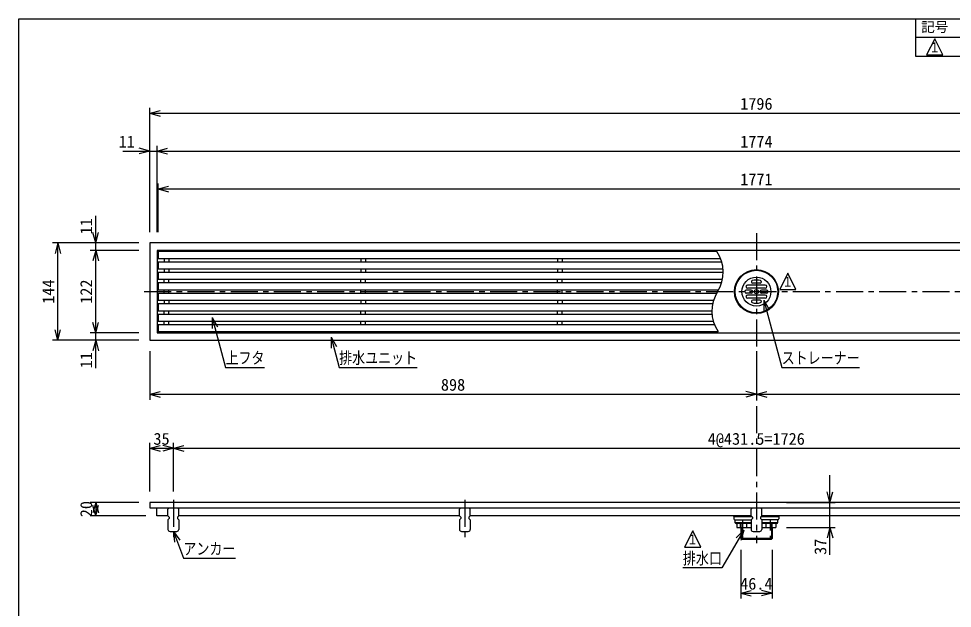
# Model space of a CAD drawing. Units: millimetres, scale not verified. Extents: x -1092 to 1092, y -744 to 696.
# Drawn here: x -1092 to 290, y -177 to 696 of the extents above; entities that cross this region are included whole.
import ezdxf
from ezdxf.enums import TextEntityAlignment as Align

# ---------------------------------------------------------------- set-up
doc = ezdxf.new("R2010")
doc.units = ezdxf.units.MM
doc.header["$LTSCALE"] = 8
doc.linetypes.add('CHAIN1', pattern=[8, 5, -1, 1, -1])
doc.linetypes.add('DASHED2', pattern=[3, 2, -1])
for name, color, linetype in [('0-0_計極細', 2, 'Continuous'), ('0-1_計細線', 3, 'Continuous'), ('0-5_寸法線', 7, 'Continuous'), ('0-7_枠細線', 5, 'Continuous'), ('0-8_枠中線', 5, 'Continuous')]:
    doc.layers.add(name, color=color, linetype=linetype)
doc.styles.add('ＭＳ ゴシック', font='')
doc.styles.get('ＭＳ ゴシック').set_extended_font_data('MS Gothic')

msp = doc.modelspace()

# ---------------------------------------------------------------- linework, layer by layer
at = {"layer": '0-0_計極細', "linetype": 'CHAIN1'}
for p, q in [((0, 378.462), (0, -80.721)), ((-906.171, 291.92), (906.857, 291.92)), ((-863, -16.439), (-863, -71.709)), ((-431.5, -16.439), (-431.5, -71.709))]:
    msp.add_line(p, q, dxfattribs=at)
at = {"layer": '0-0_計極細'}
for p, q in [((-876.45, 341.17), (-876.45, 335.67)), ((-869.55, 341.17), (-869.55, 335.67)), ((-585.45, 341.17), (-585.45, 335.67)), ((-578.55, 341.17), (-578.55, 335.67)), ((-294.45, 341.17), (-294.45, 335.67)), ((-287.55, 341.17), (-287.55, 335.67)), ((-876.45, 325.67), (-876.45, 320.17)), ((-869.55, 325.67), (-869.55, 320.17)), ((-585.45, 325.67), (-585.45, 320.17)), ((-578.55, 325.67), (-578.55, 320.17)), ((-294.45, 325.67), (-294.45, 320.17)), ((-287.55, 325.67), (-287.55, 320.17)), ((-876.45, 304.67), (-876.45, 310.17)), ((-869.55, 304.67), (-869.55, 310.17)), ((-585.45, 304.67), (-585.45, 310.17)), ((-578.55, 304.67), (-578.55, 310.17)), ((-294.45, 304.67), (-294.45, 310.17)), ((-287.55, 304.67), (-287.55, 310.17)), ((-876.45, 289.17), (-876.45, 294.67)), ((-869.55, 289.17), (-869.55, 294.67)), ((-585.45, 289.17), (-585.45, 294.67)), ((-578.55, 289.17), (-578.55, 294.67)), ((-294.45, 289.17), (-294.45, 294.67)), ((-287.55, 289.17), (-287.55, 294.67)), ((-876.45, 279.17), (-876.45, 273.67)), ((-869.55, 279.17), (-869.55, 273.67)), ((-585.45, 279.17), (-585.45, 273.67)), ((-578.55, 279.17), (-578.55, 273.67)), ((-294.45, 279.17), (-294.45, 273.67)), ((-287.55, 279.17), (-287.55, 273.67)), ((-876.45, 258.17), (-876.45, 263.67)), ((-869.55, 258.17), (-869.55, 263.67)), ((-585.45, 258.17), (-585.45, 263.67)), ((-578.55, 258.17), (-578.55, 263.67)), ((-294.45, 258.17), (-294.45, 263.67)), ((-287.55, 258.17), (-287.55, 263.67)), ((-876.45, 242.67), (-876.45, 248.17)), ((-869.55, 242.67), (-869.55, 248.17)), ((-585.45, 242.67), (-585.45, 248.17)), ((-578.55, 242.67), (-578.55, 248.17)), ((-294.45, 242.67), (-294.45, 248.17)), ((-287.55, 242.67), (-287.55, 248.17)), ((-33.2, -40.88), (-7.2, -40.88)), ((7.2, -40.88), (33.2, -40.88)), ((-23.5, -57.28), (-23.5, -49.78)), ((-23.5, -49.78), (-22.5, -50.78)), ((-22.5, -56.28), (-22.5, -50.78)), ((23.5, -49.78), (22.5, -50.78)), ((22.5, -56.28), (22.5, -50.78)), ((23.5, -57.28), (23.5, -49.78)), ((-23.5, -57.28), (-22.5, -56.28)), ((-22.2, -57.28), (-22.2, -74.58)), ((22.2, -57.28), (22.2, -74.58)), ((23.5, -57.28), (22.5, -56.28)), ((23.2, -73.58), (-23.2, -73.58))]:
    msp.add_line(p, q, dxfattribs=at)
at = {"layer": '0-0_計極細', "linetype": 'DASHED2'}
for p, q in [((-20.5, -45.78), (-20.5, -74.58)), ((20.5, -45.78), (20.5, -74.58))]:
    msp.add_line(p, q, dxfattribs=at)
at = {"layer": '0-0_計極細'}
for centre, start, end in [((-103.451, 320.92), 327.72738, 33.84606), ((-11.607, 262.92), 147.72738, 213.84606)]:
    msp.add_arc(centre, 54.312, start, end, dxfattribs=at)
at = {"layer": '0-1_計細線'}
for p, q in [((-885.5, 351.17), (-885.5, 341.17)), ((-58.343, 351.17), (-885.5, 351.17)), ((-885.5, 341.17), (-53.055, 341.17)), ((-885.5, 335.67), (-885.5, 325.67)), ((-51.18, 335.67), (-885.5, 335.67)), ((-885.5, 325.67), (-49.347, 325.67)), ((-885.5, 320.17), (-885.5, 310.17)), ((-49.144, 320.17), (-885.5, 320.17)), ((-885.5, 310.17), (-50.213, 310.17)), ((-885.5, 304.67), (-885.5, 294.67)), ((-51.627, 304.67), (-885.5, 304.67)), ((5.5, 304.37), (-5.5, 304.37)), ((-885.5, 294.67), (-55.904, 294.67)), ((-7.7, 294.27), (-15, 294.27)), ((13.15, 301.67), (-13.15, 301.67)), ((13.15, 296.97), (-13.15, 296.97)), ((15, 294.27), (7.7, 294.27)), ((-885.5, 289.17), (-885.5, 279.17)), ((-59.155, 289.17), (-885.5, 289.17)), ((-885.5, 279.17), (-63.432, 279.17)), ((-7.7, 289.57), (-15, 289.57)), ((13.15, 286.87), (-13.15, 286.87)), ((13.15, 282.17), (-13.15, 282.17)), ((5.5, 279.47), (-5.5, 279.47)), ((15, 289.57), (7.7, 289.57)), ((-885.5, 273.67), (-885.5, 263.67)), ((-64.845, 273.67), (-885.5, 273.67)), ((-885.5, 263.67), (-65.914, 263.67)), ((-885.5, 258.17), (-885.5, 248.17)), ((-65.711, 258.17), (-885.5, 258.17)), ((-885.5, 248.17), (-63.878, 248.17)), ((-885.5, 242.67), (-885.5, 232.67)), ((-62.003, 242.67), (-885.5, 242.67)), ((-885.5, 232.67), (-56.716, 232.67)), ((-869, -28.08), (-871, -30.08)), ((-871, -40.08), (-871, -30.08)), ((-871, -40.08), (-869, -42.08)), ((-855, -30.08), (-857, -28.08)), ((-855, -40.08), (-857, -42.08)), ((-855, -40.08), (-855, -30.08)), ((-439.5, -40.08), (-855, -40.08)), ((-437.5, -28.08), (-439.5, -30.08)), ((-439.5, -40.08), (-439.5, -30.08)), ((-439.5, -40.08), (-437.5, -42.08)), ((-423.5, -30.08), (-425.5, -28.08)), ((-423.5, -40.08), (-425.5, -42.08)), ((-423.5, -40.08), (-423.5, -30.08)), ((-8, -40.08), (-423.5, -40.08)), ((-33.2, -40.88), (-33.2, -44.28)), ((-6, -28.08), (-8, -30.08)), ((-8, -40.08), (-8, -30.08)), ((-8, -40.08), (-6, -42.08)), ((8, -30.08), (6, -28.08)), ((8, -40.08), (6, -42.08)), ((8, -40.08), (8, -30.08)), ((423.5, -40.08), (8, -40.08)), ((33.2, -40.88), (33.2, -44.28)), ((-869, -44.08), (-871, -46.08)), ((-871, -46.08), (-871, -60.08)), ((-869, -42.08), (-869, -44.08)), ((-857, -42.08), (-857, -44.08)), ((-857, -44.08), (-855, -46.08)), ((-855, -46.08), (-855, -60.08)), ((-437.5, -44.08), (-439.5, -46.08)), ((-439.5, -46.08), (-439.5, -60.08)), ((-437.5, -42.08), (-437.5, -44.08)), ((-425.5, -42.08), (-425.5, -44.08)), ((-425.5, -44.08), (-423.5, -46.08)), ((-423.5, -46.08), (-423.5, -60.08)), ((-31.7, -45.78), (-7.7, -45.78)), ((-31.7, -49.78), (-8, -49.78)), ((-31.5, -49.78), (-31.5, -45.78)), ((-8, -51.58), (-29.9, -51.58)), ((-28.75, -51.58), (-28.75, -57.28)), ((-14.375, -57.28), (-14.375, -51.58)), ((-6, -44.08), (-8, -46.08)), ((-8, -46.08), (-8, -60.08)), ((-6, -42.08), (-6, -44.08)), ((6, -42.08), (6, -44.08)), ((6, -44.08), (8, -46.08)), ((31.7, -45.78), (7.7, -45.78)), ((8, -46.08), (8, -60.08)), ((8, -49.78), (31.7, -49.78)), ((29.9, -51.58), (8, -51.58)), ((14.375, -57.28), (14.375, -51.58)), ((28.75, -51.58), (28.75, -57.28)), ((31.5, -49.78), (31.5, -45.78)), ((-868, -63.08), (-858, -63.08)), ((-436.5, -63.08), (-426.5, -63.08)), ((-28.75, -57.28), (-8, -57.28)), ((-23.2, -57.28), (-23.2, -73.58)), ((-5, -63.08), (5, -63.08)), ((8, -57.28), (28.75, -57.28)), ((23.2, -57.28), (23.2, -73.58)), ((-22.2, -74.58), (-23.2, -73.58)), ((-22.2, -74.58), (22.2, -74.58)), ((22.2, -74.58), (23.2, -73.58))]:
    msp.add_line(p, q, dxfattribs=at)
for points in [[(898, 219.92), (898, 363.92), (-898, 363.92), (-898, 219.92)], [(-887, 352.92), (-887, 230.92), (887, 230.92), (887, 352.92)], [(-898, -20.08), (-898, -28.08), (898, -28.08), (898, -20.08)]]:
    msp.add_lwpolyline(points, close=True, dxfattribs=at)
msp.add_lwpolyline([(-871, -40.08), (-887.7, -40.08), (-887.7, -28.08)], dxfattribs=at)
for radius in [32.5, 31.5, 21.5, 3.1]:
    msp.add_circle((0, 291.92), radius, dxfattribs=at)
for centre, radius, start, end in [((-5.5, 306.37), 2, 108.40042, 270), ((0, 285.239), 23.831, 75.09095, 104.90905), ((5.5, 306.37), 2, 270, 71.59958), ((-15, 291.92), 2.35, 90, 180), ((-15, 291.92), 2.35, 180, 270), ((-13.15, 299.32), 2.35, 90, 180), ((-13.15, 299.32), 2.35, 180, 270), ((-7.7, 291.92), 2.35, 0, 90), ((-7.7, 291.92), 2.35, 270, 360), ((7.7, 291.92), 2.35, 90, 180), ((7.7, 291.92), 2.35, 180, 270), ((13.15, 299.32), 2.35, 0, 90), ((13.15, 299.32), 2.35, 270, 360), ((15, 291.92), 2.35, 0, 90), ((15, 291.92), 2.35, 270, 360), ((-13.15, 284.52), 2.35, 90, 180), ((-13.15, 284.52), 2.35, 180, 270), ((-5.5, 277.47), 2, 90, 251.59958), ((5.5, 277.47), 2, 288.40042, 90), ((13.15, 284.52), 2.35, 0, 90), ((13.15, 284.52), 2.35, 270, 360), ((0, 298.601), 23.831, 255.09095, 284.90905), ((-34, -40.88), 0.8, 0, 90), ((34, -40.88), 0.8, 90, 180), ((-31.7, -44.28), 1.5, 180, 270), ((-31.7, -44.28), 1.5, 180, 270), ((-29.9, -49.78), 1.8, 180, 270), ((29.9, -49.78), 1.8, 270, 360), ((31.7, -44.28), 1.5, 270, 360), ((31.7, -44.28), 1.5, 270, 360), ((-868, -60.08), 3, 180, 270), ((-858, -60.08), 3, 270, 360), ((-436.5, -60.08), 3, 180, 270), ((-426.5, -60.08), 3, 270, 360), ((-5, -60.08), 3, 180, 270), ((5, -60.08), 3, 270, 360)]:
    msp.add_arc(centre, radius, start, end, dxfattribs=at)
at = {"layer": '0-5_寸法線'}
for p, q in [((-898, 379.92), (-898, 563.92)), ((-898, 555.92), (-882.545, 560.061)), ((-898, 555.92), (-882.545, 551.779)), ((-898, 555.92), (898, 555.92)), ((-938, 499.92), (-887, 499.92)), ((-898, 499.92), (-913.455, 504.061)), ((-898, 499.92), (-913.455, 495.779)), ((-898, 379.92), (-898, 507.92)), ((-887, 379.92), (-887, 507.92)), ((-887, 499.92), (-871.545, 504.061)), ((-887, 499.92), (-871.545, 495.779)), ((-887, 499.92), (887, 499.92)), ((-885.5, 379.92), (-885.5, 451.92)), ((-885.5, 443.92), (-870.045, 448.061)), ((-885.5, 443.92), (-870.045, 439.779)), ((-885.5, 443.92), (885.5, 443.92)), ((-978, 352.92), (-978, 403.92)), ((-978, 363.92), (-982.141, 379.375)), ((-978, 363.92), (-973.859, 379.375)), ((-914, 363.92), (-1042, 363.92)), ((-1034, 363.92), (-1038.141, 348.465)), ((-1034, 363.92), (-1029.859, 348.465)), ((-1034, 219.92), (-1034, 363.92)), ((-914, 363.92), (-986, 363.92)), ((-914, 352.92), (-986, 352.92)), ((-978, 352.92), (-982.141, 337.465)), ((-978, 352.92), (-973.859, 337.465)), ((-978, 230.92), (-978, 352.92)), ((10.85, 279.459), (10.834, 263.459)), ((10.85, 279.459), (18.836, 265.595)), ((-805.548, 253.49), (-805.558, 237.49)), ((-805.548, 253.49), (-797.557, 239.629)), ((-1034, 219.92), (-1038.141, 235.375)), ((-1034, 219.92), (-1029.859, 235.375)), ((-978, 230.92), (-982.141, 246.375)), ((-978, 230.92), (-973.859, 246.375)), ((-914, 230.92), (-986, 230.92)), ((-978, 178.421), (-978, 230.92)), ((-629.507, 224.423), (-629.517, 208.423)), ((-629.507, 224.423), (-621.515, 210.561)), ((-914, 219.92), (-1042, 219.92)), ((-914, 219.92), (-986, 219.92)), ((-978, 219.92), (-982.141, 204.465)), ((-978, 219.92), (-973.859, 204.465)), ((-898, 203.92), (-898, 131.92)), ((0, 203.92), (0, 131.92)), ((-898, 139.92), (-882.545, 144.061)), ((-898, 139.92), (-882.545, 135.779)), ((-898, 139.92), (0, 139.92)), ((0, 139.92), (-15.455, 144.061)), ((0, 139.92), (-15.455, 135.779)), ((0, 139.92), (15.455, 144.061)), ((0, 139.92), (15.455, 135.779)), ((0, 139.92), (898, 139.92)), ((-898, -4.08), (-898, 67.92)), ((-898, 59.92), (-882.545, 64.061)), ((-898, 59.92), (-882.545, 55.779)), ((-898, 59.92), (-863, 59.92)), ((-863, 59.92), (-878.455, 64.061)), ((-863, 59.92), (-878.455, 55.779)), ((-863, -4.08), (-863, 67.92)), ((-863, 59.92), (-847.545, 64.061)), ((-863, 59.92), (-847.545, 55.779)), ((-863, 59.92), (863, 59.92)), ((108.75, -97.844), (108.75, 19.92)), ((108.75, -20.08), (104.609, -4.625)), ((108.75, -20.08), (112.891, -4.625)), ((-914, -20.08), (-986, -20.08)), ((-978, -20.08), (-982.141, -35.535)), ((-978, -40.08), (-982.141, -24.625)), ((-978, -20.08), (-973.859, -35.535)), ((-978, -20.08), (-978, -40.08)), ((-978, -40.08), (-973.859, -24.625)), ((44.75, -20.08), (116.75, -20.08)), ((-903.7, -40.08), (-986, -40.08)), ((-863, -63.08), (-853.674, -76.081)), ((-863, -63.08), (-861.424, -79.002)), ((-18.729, -61.248), (-30.081, -72.523)), ((-18.729, -61.248), (-22.922, -76.688)), ((44.75, -57.28), (116.75, -57.28)), ((108.75, -57.28), (104.609, -72.735)), ((108.75, -57.28), (112.891, -72.735)), ((-23.2, -90.58), (-23.2, -162.58)), ((23.2, -90.58), (23.2, -162.58)), ((-23.2, -154.58), (-7.745, -150.439)), ((23.2, -154.58), (7.745, -150.439)), ((-23.2, -154.58), (-7.745, -158.721)), ((-23.2, -154.58), (23.2, -154.58)), ((23.2, -154.58), (7.745, -158.721))]:
    msp.add_line(p, q, dxfattribs=at)
for points in [[(10.85, 279.459), (37.472, 179.726), (152.672, 179.726)], [(-805.548, 253.49), (-785.832, 179.726), (-728.232, 179.726)], [(-629.507, 224.423), (-617.56, 179.726), (-502.36, 179.726)], [(-863, -63.08), (-848.043, -102.763), (-771.243, -102.763)], [(-18.729, -61.248), (-51.166, -116.994), (-108.766, -116.994)]]:
    msp.add_lwpolyline(points, dxfattribs=at)
at = {"layer": '0-7_枠細線'}
for p, q in [((236, 640), (236, 696)), ((1092, 668), (236, 668)), ((264, 666.308), (252, 642.308)), ((276, 642.308), (264, 666.308)), ((1092, 640), (236, 640)), ((252, 642.308), (276, 642.308)), ((46.5, 319.113), (34.5, 295.113)), ((58.5, 295.113), (46.5, 319.113)), ((34.5, 295.113), (58.5, 295.113)), ((-94.284, -62.366), (-106.284, -86.366)), ((-82.284, -86.366), (-94.284, -62.366)), ((-106.284, -86.366), (-82.284, -86.366))]:
    msp.add_line(p, q, dxfattribs=at)
at = {"layer": '0-8_枠中線'}
msp.add_lwpolyline([(-1092, -744), (-1092, 696), (1092, 696), (1092, -744)], close=True, dxfattribs=at)

# ---------------------------------------------------------------- texts
at = {"layer": '0-5_寸法線', "style": 'ＭＳ ゴシック'}
for s, p in [('1796', (-24, 555.92)), ('11', (-943.991, 499.92)), ('1774', (-24, 499.92)), ('1771', (-24, 443.92)), ('898', (-467, 139.92)), ('35', (-892.5, 59.92)), ('4@431.5=1726', (-72, 59.92)), ('46.4', (-24, -154.58))]:
    msp.add_text(s, height=17.6, dxfattribs=at).set_placement(p, align=Align.BOTTOM_LEFT)
for s, p in [('11', (-978, 376.606)), ('144', (-1034, 273.92)), ('122', (-978, 273.92)), ('11', (-978, 178.421)), ('20', (-978, -42.08)), ('37', (108.75, -97.844))]:
    msp.add_text(s, height=17.6, rotation=90, dxfattribs=at).set_placement(p, align=Align.BOTTOM_LEFT)
at = {"layer": '0-5_寸法線', "style": 'ＭＳ ゴシック', "width": 0.8}
for s, p in [('上フタ', (-785.832, 179.726)), ('排水ユニット', (-617.56, 179.726)), ('ストレーナー', (37.472, 179.726)), ('アンカー', (-848.043, -102.763)), ('排水口', (-108.766, -116.994))]:
    msp.add_text(s, height=17.6, dxfattribs=at).set_placement(p, align=Align.BOTTOM_LEFT)
at = {"layer": '0-7_枠細線', "style": 'ＭＳ ゴシック'}
msp.add_text('記号', height=14.66, dxfattribs=at).set_placement((244, 672), align=Align.BOTTOM_LEFT)
at = {"layer": '0-7_枠細線', "style": 'ＭＳ ゴシック', "width": 0.8}
for p in [(255.784, 641.817), (38.284, 294.622), (-102.5, -86.857)]:
    msp.add_text('１', height=14.66, dxfattribs=at).set_placement(p, align=Align.BOTTOM_LEFT)

doc.saveas('drawing.dxf')
